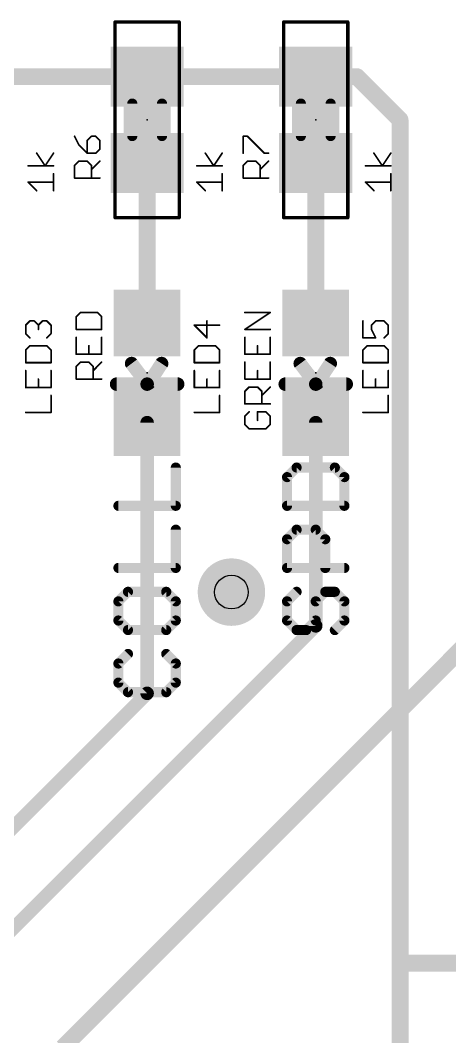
# Model space of a CAD drawing. Extents: x -27 to 80, y -11 to 53.
# Drawn here: x 36.19 to 42.66, y 28.1 to 43.41 of the extents above; entities that cross this region are included whole.
import ezdxf

# ---------------------------------------------------------------- set-up
doc = ezdxf.new("R2010")
doc.units = 0
for name, color, linetype in [('1', 12, 'CONTINUOUS'), ('16', 132, 'CONTINUOUS'), ('18', 110, 'CONTINUOUS'), ('21', 53, 'CONTINUOUS'), ('23', 53, 'CONTINUOUS'), ('25', 253, 'CONTINUOUS'), ('27', 253, 'CONTINUOUS'), ('29', 253, 'CONTINUOUS'), ('31', 253, 'CONTINUOUS'), ('35', 253, 'CONTINUOUS'), ('39', 12, 'CONTINUOUS'), ('44', 253, 'CONTINUOUS'), ('51', 53, 'CONTINUOUS')]:
    doc.layers.add(name, color=color, linetype=linetype)

# ---------------------------------------------------------------- blocks, each defined once
blk = doc.blocks.new('RECT')
blk.add_solid([(-0.5, -0.5), (0.5, -0.5), (-0.5, 0.5), (0.5, 0.5)])
blk = doc.blocks.new('ROUNDV')
at = {"const_width": 0.5}
blk.add_lwpolyline([(0, -0.25, 1), (0, 0.25, 1), (0, -0.25)], format="xyb", dxfattribs=at)

msp = doc.modelspace()

# ---------------------------------------------------------------- linework, layer by layer
at = {"layer": '1'}
for points, const_width in [([(38.1, 42.56), (35.56, 42.56)], 0.254), ([(40.64, 42.56), (38.1, 42.56)], 0.254), ([(41.26, 42.56), (40.64, 42.56)], 0.254), ([(41.91, 41.91), (41.26, 42.56)], 0.254), ([(41.91, 29.21), (41.91, 41.91)], 0.254), ([(38.1, 38.85), (38.1, 41.26)], 0.254), ([(40.64, 38.85), (40.64, 41.26)], 0.254), ([(38.1, 33.274), (38.1, 37.35)], 0.2032), ([(40.64, 34.29), (40.64, 37.35)], 0.2032), ([(33.15, 26.8), (40.64, 34.29)], 0.2032), ([(33.401, 28.575), (38.1, 33.274)], 0.2032), ([(41.91, 25.4), (41.91, 29.21)], 0.254), ([(41.91, 29.21), (43.18, 29.21)], 0.254)]:
    msp.add_lwpolyline(points, dxfattribs=dict(at, const_width=const_width))
for points, const_width in [([(38.1, 42.6235, 1), (38.1, 42.4965)], 0.127), ([(38.1, 42.4965, 1), (38.1, 42.6235)], 0.127), ([(40.64, 42.6235, 1), (40.64, 42.4965)], 0.127), ([(40.64, 42.4965, 1), (40.64, 42.6235)], 0.127), ([(41.3049, 42.6049, 1), (41.2151, 42.5151)], 0.127), ([(41.26, 42.4965, 1), (41.26, 42.6235)], 0.127), ([(41.9735, 41.91, 1), (41.8465, 41.91)], 0.127), ([(41.8651, 41.8651, 1), (41.9549, 41.9549)], 0.127), ([(38.1635, 41.26, 1), (38.0365, 41.26)], 0.127), ([(40.7035, 41.26, 1), (40.5765, 41.26)], 0.127), ([(38.0365, 38.85, 1), (38.1635, 38.85)], 0.127), ([(40.5765, 38.85, 1), (40.7035, 38.85)], 0.127), ([(38.1508, 37.35, 1), (38.0492, 37.35)], 0.1016), ([(40.6908, 37.35, 1), (40.5892, 37.35)], 0.1016), ([(40.5892, 34.29, 1), (40.6908, 34.29)], 0.1016), ([(40.6759, 34.2541, 1), (40.6041, 34.3259)], 0.1016), ([(38.1359, 33.2381, 1), (38.0641, 33.3099)], 0.1016), ([(38.0492, 33.274, 1), (38.1508, 33.274)], 0.1016), ([(41.9735, 29.21, 1), (41.8465, 29.21)], 0.127), ([(41.91, 29.2735, 1), (41.91, 29.1465)], 0.127), ([(41.8465, 29.21, 1), (41.9735, 29.21)], 0.127)]:
    msp.add_lwpolyline(points, format="xyb", dxfattribs=dict(at, const_width=const_width))
at = {"layer": '16', "const_width": 0.254}
msp.add_lwpolyline([(36.83, 27.94), (49.53, 40.64)], dxfattribs=at)
at = {"layer": '21'}
for points, const_width in [([(38.1, 37.93), (37.8662, 38.24)], 0.2032), ([(38.1254, 37.9454), (38.3184, 38.24)], 0.2032), ([(40.64, 37.93), (40.4062, 38.24)], 0.2032), ([(40.6654, 37.9454), (40.8584, 38.24)], 0.2032), ([(37.64, 37.93), (38.1, 37.93)], 0.2032), ([(38.56, 37.93), (38.1, 37.93)], 0.2032), ([(40.18, 37.93), (40.64, 37.93)], 0.2032), ([(41.1, 37.93), (40.64, 37.93)], 0.2032), ([(38.5318, 36.0977), (38.5318, 36.6739)], 0.1524), ([(40.3515, 36.6739), (40.2075, 36.5299)], 0.1524), ([(40.9277, 36.6739), (40.3515, 36.6739)], 0.1524), ([(41.0718, 36.5299), (40.9277, 36.6739)], 0.1524), ([(40.2075, 36.5299), (40.2075, 36.0977)], 0.1524), ([(41.0718, 36.0977), (41.0718, 36.5299)], 0.1524), ([(37.6675, 36.0977), (38.5318, 36.0977)], 0.1524), ([(40.2075, 36.0977), (41.0718, 36.0977)], 0.1524), ([(38.5318, 35.1622), (38.5318, 35.7384)], 0.1524), ([(40.2075, 35.5943), (40.3515, 35.7384)], 0.1524), ([(40.3515, 35.7384), (40.6396, 35.7384)], 0.1524), ([(40.6396, 35.7384), (40.7837, 35.5943)], 0.1524), ([(40.2075, 35.1622), (40.2075, 35.5943)], 0.1524), ([(40.7837, 35.5943), (40.7837, 35.1622)], 0.1524), ([(37.6675, 35.1622), (38.5318, 35.1622)], 0.1524), ([(41.0718, 35.1622), (40.2075, 35.1622)], 0.1524), ([(37.8115, 34.8029), (37.6675, 34.6588)], 0.1524), ([(38.3877, 34.8029), (37.8115, 34.8029)], 0.1524), ([(38.5318, 34.6588), (38.3877, 34.8029)], 0.1524), ([(40.3515, 34.8029), (40.2075, 34.6588)], 0.1524), ([(40.6396, 34.6588), (40.7837, 34.8029)], 0.1524), ([(40.7837, 34.8029), (40.9277, 34.8029)], 0.1524), ([(40.9277, 34.8029), (41.0718, 34.6588)], 0.1524), ([(37.6675, 34.6588), (37.6675, 34.3707)], 0.1524), ([(38.5318, 34.3707), (38.5318, 34.6588)], 0.1524), ([(40.2075, 34.6588), (40.2075, 34.3707)], 0.1524), ([(40.6396, 34.3707), (40.6396, 34.6588)], 0.1524), ([(41.0718, 34.6588), (41.0718, 34.3707)], 0.1524), ([(37.6675, 34.3707), (37.8115, 34.2266)], 0.1524), ([(38.3877, 34.2266), (38.5318, 34.3707)], 0.1524), ([(40.2075, 34.3707), (40.3515, 34.2266)], 0.1524), ([(40.4956, 34.2266), (40.6396, 34.3707)], 0.1524), ([(41.0718, 34.3707), (40.9277, 34.2266)], 0.1524), ([(37.8115, 34.2266), (38.3877, 34.2266)], 0.1524), ([(40.3515, 34.2266), (40.4956, 34.2266)], 0.1524), ([(37.8115, 33.8673), (37.6675, 33.7233)], 0.1524), ([(38.5318, 33.7233), (38.3877, 33.8673)], 0.1524), ([(37.6675, 33.7233), (37.6675, 33.4352)], 0.1524), ([(38.5318, 33.4352), (38.5318, 33.7233)], 0.1524), ([(37.6675, 33.4352), (37.8115, 33.2911)], 0.1524), ([(37.8115, 33.2911), (38.3877, 33.2911)], 0.1524), ([(38.3877, 33.2911), (38.5318, 33.4352)], 0.1524)]:
    msp.add_lwpolyline(points, dxfattribs=dict(at, const_width=const_width))
for points, const_width in [([(37.9068, 38.2706, 1), (37.8256, 38.2094)], 0.1016), ([(38.3609, 38.2122, 1), (38.2759, 38.2678)], 0.1016), ([(40.4468, 38.2706, 1), (40.3656, 38.2094)], 0.1016), ([(40.9009, 38.2122, 1), (40.8159, 38.2678)], 0.1016), ([(37.64, 37.9808, 1), (37.64, 37.8792)], 0.1016), ([(38.1, 37.9808, 1), (38.1, 37.8792)], 0.1016), ([(38.0594, 37.8994, 1), (38.1406, 37.9606)], 0.1016), ([(38.0829, 37.9732, 1), (38.1679, 37.9176)], 0.1016), ([(38.1, 37.8792, 1), (38.1, 37.9808)], 0.1016), ([(38.56, 37.8792, 1), (38.56, 37.9808)], 0.1016), ([(40.18, 37.9808, 1), (40.18, 37.8792)], 0.1016), ([(40.64, 37.9808, 1), (40.64, 37.8792)], 0.1016), ([(40.5994, 37.8994, 1), (40.6806, 37.9606)], 0.1016), ([(40.6229, 37.9732, 1), (40.7079, 37.9176)], 0.1016), ([(40.64, 37.8792, 1), (40.64, 37.9808)], 0.1016), ([(41.1, 37.8792, 1), (41.1, 37.9808)], 0.1016), ([(38.5699, 36.6739, 1), (38.4937, 36.6739)], 0.0762), ([(40.3515, 36.712, 1), (40.3515, 36.6358)], 0.0762), ([(40.3785, 36.647, 1), (40.3246, 36.7008)], 0.0762), ([(40.9547, 36.7008, 1), (40.9008, 36.647)], 0.0762), ([(40.9277, 36.6358, 1), (40.9277, 36.712)], 0.0762), ([(40.1805, 36.5568, 1), (40.2344, 36.5029)], 0.0762), ([(40.2456, 36.5299, 1), (40.1694, 36.5299)], 0.0762), ([(41.1099, 36.5299, 1), (41.0337, 36.5299)], 0.0762), ([(41.0449, 36.5029, 1), (41.0987, 36.5568)], 0.0762), ([(37.6675, 36.1358, 1), (37.6675, 36.0596)], 0.0762), ([(38.4937, 36.0977, 1), (38.5699, 36.0977)], 0.0762), ([(38.5318, 36.0596, 1), (38.5318, 36.1358)], 0.0762), ([(40.2075, 36.1358, 1), (40.2075, 36.0596)], 0.0762), ([(40.1694, 36.0977, 1), (40.2456, 36.0977)], 0.0762), ([(41.0337, 36.0977, 1), (41.1099, 36.0977)], 0.0762), ([(41.0718, 36.0596, 1), (41.0718, 36.1358)], 0.0762), ([(38.5699, 35.7384, 1), (38.4937, 35.7384)], 0.0762), ([(40.3515, 35.7765, 1), (40.3515, 35.7003)], 0.0762), ([(40.3785, 35.7114, 1), (40.3246, 35.7653)], 0.0762), ([(40.6666, 35.7653, 1), (40.6127, 35.7114)], 0.0762), ([(40.6396, 35.7003, 1), (40.6396, 35.7765)], 0.0762), ([(40.1805, 35.6213, 1), (40.2344, 35.5674)], 0.0762), ([(40.2456, 35.5943, 1), (40.1694, 35.5943)], 0.0762), ([(40.8218, 35.5943, 1), (40.7456, 35.5943)], 0.0762), ([(40.7567, 35.5674, 1), (40.8106, 35.6213)], 0.0762), ([(37.6675, 35.2003, 1), (37.6675, 35.1241)], 0.0762), ([(38.4937, 35.1622, 1), (38.5699, 35.1622)], 0.0762), ([(38.5318, 35.1241, 1), (38.5318, 35.2003)], 0.0762), ([(40.2075, 35.2003, 1), (40.2075, 35.1241)], 0.0762), ([(40.1694, 35.1622, 1), (40.2456, 35.1622)], 0.0762), ([(40.7456, 35.1622, 1), (40.8218, 35.1622)], 0.0762), ([(41.0718, 35.1241, 1), (41.0718, 35.2003)], 0.0762), ([(37.8115, 34.841, 1), (37.8115, 34.7648)], 0.0762), ([(37.8385, 34.7759, 1), (37.7846, 34.8298)], 0.0762), ([(38.4147, 34.8298, 1), (38.3608, 34.7759)], 0.0762), ([(38.3877, 34.7648, 1), (38.3877, 34.841)], 0.0762), ([(40.3785, 34.7759, 1), (40.3246, 34.8298)], 0.0762), ([(40.7837, 34.841, 1), (40.7837, 34.7648)], 0.0762), ([(40.8106, 34.7759, 1), (40.7567, 34.8298)], 0.0762), ([(40.9547, 34.8298, 1), (40.9008, 34.7759)], 0.0762), ([(40.9277, 34.7648, 1), (40.9277, 34.841)], 0.0762), ([(37.6405, 34.6858, 1), (37.6944, 34.6319)], 0.0762), ([(37.7056, 34.6588, 1), (37.6294, 34.6588)], 0.0762), ([(38.5699, 34.6588, 1), (38.4937, 34.6588)], 0.0762), ([(38.5049, 34.6319, 1), (38.5587, 34.6858)], 0.0762), ([(40.1805, 34.6858, 1), (40.2344, 34.6319)], 0.0762), ([(40.2456, 34.6588, 1), (40.1694, 34.6588)], 0.0762), ([(40.6777, 34.6588, 1), (40.6015, 34.6588)], 0.0762), ([(40.6127, 34.6858, 1), (40.6666, 34.6319)], 0.0762), ([(41.1099, 34.6588, 1), (41.0337, 34.6588)], 0.0762), ([(41.0449, 34.6319, 1), (41.0987, 34.6858)], 0.0762), ([(37.6944, 34.3976, 1), (37.6405, 34.3438)], 0.0762), ([(38.5587, 34.3438, 1), (38.5049, 34.3976)], 0.0762), ([(40.2344, 34.3976, 1), (40.1805, 34.3438)], 0.0762), ([(40.6666, 34.3438, 1), (40.6127, 34.3976)], 0.0762), ([(41.0987, 34.3438, 1), (41.0449, 34.3976)], 0.0762), ([(37.6294, 34.3707, 1), (37.7056, 34.3707)], 0.0762), ([(37.8115, 34.2647, 1), (37.8115, 34.1885)], 0.0762), ([(37.7846, 34.1997, 1), (37.8385, 34.2536)], 0.0762), ([(38.3608, 34.2536, 1), (38.4147, 34.1997)], 0.0762), ([(38.3877, 34.1885, 1), (38.3877, 34.2647)], 0.0762), ([(38.4937, 34.3707, 1), (38.5699, 34.3707)], 0.0762), ([(40.1694, 34.3707, 1), (40.2456, 34.3707)], 0.0762), ([(40.3515, 34.2647, 1), (40.3515, 34.1885)], 0.0762), ([(40.3246, 34.1997, 1), (40.3785, 34.2536)], 0.0762), ([(40.4686, 34.2536, 1), (40.5225, 34.1997)], 0.0762), ([(40.4956, 34.1885, 1), (40.4956, 34.2647)], 0.0762), ([(40.6015, 34.3707, 1), (40.6777, 34.3707)], 0.0762), ([(40.9008, 34.2536, 1), (40.9547, 34.1997)], 0.0762), ([(41.0337, 34.3707, 1), (41.1099, 34.3707)], 0.0762), ([(37.8385, 33.8404, 1), (37.7846, 33.8943)], 0.0762), ([(38.4147, 33.8943, 1), (38.3608, 33.8404)], 0.0762), ([(37.6405, 33.7502, 1), (37.6944, 33.6963)], 0.0762), ([(37.7056, 33.7233, 1), (37.6294, 33.7233)], 0.0762), ([(38.5699, 33.7233, 1), (38.4937, 33.7233)], 0.0762), ([(38.5049, 33.6963, 1), (38.5587, 33.7502)], 0.0762), ([(37.6944, 33.4621, 1), (37.6405, 33.4082)], 0.0762), ([(37.6294, 33.4352, 1), (37.7056, 33.4352)], 0.0762), ([(37.8115, 33.3292, 1), (37.8115, 33.253)], 0.0762), ([(38.3877, 33.253, 1), (38.3877, 33.3292)], 0.0762), ([(38.4937, 33.4352, 1), (38.5699, 33.4352)], 0.0762), ([(38.5587, 33.4082, 1), (38.5049, 33.4621)], 0.0762), ([(37.7846, 33.2642, 1), (37.8385, 33.3181)], 0.0762), ([(38.3608, 33.3181, 1), (38.4147, 33.2642)], 0.0762)]:
    msp.add_lwpolyline(points, format="xyb", dxfattribs=dict(at, const_width=const_width))
at = {"layer": '23'}
for p in [(38.1, 41.91), (40.64, 41.91), (38.1, 38.1), (40.64, 38.1)]:
    msp.add_point(p, dxfattribs=at)
at = {"layer": '25', "const_width": 0.0127}
for points in [[(37.0132, 41.665, 1), (37.0018, 41.6593)], [(37.2617, 41.6685, 1), (37.2617, 41.6558)], [(37.2662, 41.6576, 1), (37.2572, 41.6666)], [(37.3297, 41.6666, 1), (37.3208, 41.6576)], [(37.3252, 41.6558, 1), (37.3252, 41.6685)], [(39.5538, 41.6621, 1), (39.5411, 41.6621)], [(39.5475, 41.6685, 1), (39.5475, 41.6558)], [(39.6155, 41.6666, 1), (39.6065, 41.6576)], [(39.611, 41.6558, 1), (39.611, 41.6685)], [(37.0755, 41.5395, 1), (37.0665, 41.5305)], [(37.0654, 41.5322, 1), (37.0767, 41.5379)], [(37.1936, 41.6031, 1), (37.2026, 41.5941)], [(37.2045, 41.5986, 1), (37.1918, 41.5986)], [(37.3952, 41.5986, 1), (37.3825, 41.5986)], [(37.3825, 41.4715, 1), (37.3952, 41.4715)], [(37.3843, 41.5941, 1), (37.3933, 41.6031)], [(37.3933, 41.467, 1), (37.3843, 41.4759)], [(37.1981, 41.4143, 1), (37.1981, 41.4016)], [(37.1918, 41.4079, 1), (37.2045, 41.4079)], [(37.1936, 41.4034, 1), (37.2026, 41.4124)], [(37.3208, 41.4124, 1), (37.3297, 41.4034)], [(37.3252, 41.4016, 1), (37.3252, 41.4143)], [(39.5411, 41.4079, 1), (39.5538, 41.4079)], [(39.8652, 41.4143, 1), (39.8652, 41.4016)], [(39.8608, 41.4034, 1), (39.8697, 41.4124)], [(39.9288, 41.4016, 1), (39.9288, 41.4143)], [(37.0138, 41.2244, 1), (37.0011, 41.2244)], [(37.003, 41.2289, 1), (37.012, 41.2199)], [(37.071, 41.2943, 1), (37.071, 41.2816)], [(37.0755, 41.2834, 1), (37.0665, 41.2924)], [(37.2026, 41.2924, 1), (37.1936, 41.2834)], [(37.1981, 41.2816, 1), (37.1981, 41.2943)], [(37.268, 41.2244, 1), (37.2553, 41.2244)], [(37.2572, 41.1653, 1), (37.2662, 41.1563)], [(37.2572, 41.2199, 1), (37.2662, 41.2289)], [(37.3933, 41.2834, 1), (37.3843, 41.2924)], [(39.5538, 41.2244, 1), (39.5411, 41.2244)], [(39.543, 41.2289, 1), (39.552, 41.2199)], [(39.611, 41.2943, 1), (39.611, 41.2816)], [(39.6155, 41.2834, 1), (39.6065, 41.2924)], [(39.7426, 41.2924, 1), (39.7336, 41.2834)], [(39.7381, 41.2816, 1), (39.7381, 41.2943)], [(39.808, 41.2244, 1), (39.7953, 41.2244)], [(39.7972, 41.1653, 1), (39.8062, 41.1563)], [(39.7972, 41.2199, 1), (39.8062, 41.2289)], [(39.9333, 41.2834, 1), (39.9243, 41.2924)], [(37.0075, 41.0401, 1), (37.0075, 41.0274)], [(37.0011, 41.0337, 1), (37.0138, 41.0337)], [(37.2553, 41.0337, 1), (37.268, 41.0337)], [(37.3888, 41.0274, 1), (37.3888, 41.0401)], [(39.5475, 41.0401, 1), (39.5475, 41.0274)], [(39.5411, 41.0337, 1), (39.5538, 41.0337)], [(39.7953, 41.0337, 1), (39.808, 41.0337)], [(39.9288, 41.0274, 1), (39.9288, 41.0401)], [(36.3344, 38.8881, 1), (36.3344, 38.8754)], [(36.3389, 38.8772, 1), (36.3299, 38.8862)], [(36.4025, 38.8862, 1), (36.3935, 38.8772)], [(36.398, 38.8754, 1), (36.398, 38.8881)], [(36.5251, 38.8881, 1), (36.5251, 38.8754)], [(36.5296, 38.8772, 1), (36.5206, 38.8862)], [(36.5931, 38.8862, 1), (36.5842, 38.8772)], [(36.5886, 38.8754, 1), (36.5886, 38.8881)], [(39.0079, 38.8817, 1), (38.9952, 38.8817)], [(41.3572, 38.8817, 1), (41.3445, 38.8817)], [(41.5415, 38.8881, 1), (41.5415, 38.8754)], [(41.546, 38.8772, 1), (41.537, 38.8862)], [(41.6731, 38.8862, 1), (41.6642, 38.8772)], [(41.6686, 38.8754, 1), (41.6686, 38.8881)], [(36.2772, 38.8182, 1), (36.2645, 38.8182)], [(36.2664, 38.8226, 1), (36.2754, 38.8137)], [(36.457, 38.8226, 1), (36.466, 38.8137)], [(36.4679, 38.8182, 1), (36.4552, 38.8182)], [(36.4552, 38.7546, 1), (36.4679, 38.7546)], [(36.457, 38.8137, 1), (36.466, 38.8226)], [(36.6585, 38.8182, 1), (36.6459, 38.8182)], [(36.6477, 38.8137, 1), (36.6567, 38.8226)], [(38.8109, 38.8245, 1), (38.8109, 38.8118)], [(38.8154, 38.8226, 1), (38.8064, 38.8137)], [(39.1922, 38.8118, 1), (39.1922, 38.8245)], [(41.4843, 38.8182, 1), (41.4716, 38.8182)], [(41.4735, 38.8226, 1), (41.4825, 38.8137)], [(41.4837, 38.7574, 1), (41.4723, 38.7518)], [(41.4716, 38.7546, 1), (41.4843, 38.7546)], [(41.7385, 38.8182, 1), (41.7259, 38.8182)], [(41.7277, 38.8137, 1), (41.7367, 38.8226)], [(36.2754, 38.6955, 1), (36.2664, 38.6866)], [(36.2645, 38.691, 1), (36.2772, 38.691)], [(36.3299, 38.623, 1), (36.3389, 38.632)], [(36.5842, 38.632, 1), (36.5931, 38.623)], [(36.6459, 38.691, 1), (36.6585, 38.691)], [(36.6567, 38.6866, 1), (36.6477, 38.6955)], [(38.9952, 38.6275, 1), (39.0079, 38.6275)], [(38.997, 38.623, 1), (39.006, 38.632)], [(41.3445, 38.6275, 1), (41.3572, 38.6275)], [(41.3509, 38.6338, 1), (41.3509, 38.6211)], [(41.5359, 38.6246, 1), (41.5472, 38.6303)], [(41.5415, 38.6211, 1), (41.5415, 38.6338)], [(41.6642, 38.632, 1), (41.6731, 38.623)], [(41.7259, 38.691, 1), (41.7385, 38.691)], [(41.7367, 38.6866, 1), (41.7277, 38.6955)], [(36.2772, 38.4439, 1), (36.2645, 38.4439)], [(36.2664, 38.4484, 1), (36.2754, 38.4395)], [(36.3344, 38.5138, 1), (36.3344, 38.5011)], [(36.3389, 38.503, 1), (36.3299, 38.512)], [(36.5931, 38.512, 1), (36.5842, 38.503)], [(36.5886, 38.5011, 1), (36.5886, 38.5138)], [(36.6585, 38.4439, 1), (36.6459, 38.4439)], [(36.6477, 38.4395, 1), (36.6567, 38.4484)], [(38.8172, 38.4439, 1), (38.8045, 38.4439)], [(38.8064, 38.4484, 1), (38.8154, 38.4395)], [(38.8744, 38.5138, 1), (38.8744, 38.5011)], [(38.8789, 38.503, 1), (38.8699, 38.512)], [(39.1331, 38.512, 1), (39.1242, 38.503)], [(39.1286, 38.5011, 1), (39.1286, 38.5138)], [(39.1985, 38.4439, 1), (39.1859, 38.4439)], [(39.1877, 38.4395, 1), (39.1967, 38.4484)], [(41.3572, 38.4439, 1), (41.3445, 38.4439)], [(41.3464, 38.4484, 1), (41.3554, 38.4395)], [(41.4144, 38.5138, 1), (41.4144, 38.5011)], [(41.4189, 38.503, 1), (41.4099, 38.512)], [(41.6731, 38.512, 1), (41.6642, 38.503)], [(41.6686, 38.5011, 1), (41.6686, 38.5138)], [(41.7385, 38.4439, 1), (41.7259, 38.4439)], [(41.7277, 38.4395, 1), (41.7367, 38.4484)], [(36.2709, 38.2596, 1), (36.2709, 38.2469)], [(36.6522, 38.2469, 1), (36.6522, 38.2596)], [(38.8109, 38.2596, 1), (38.8109, 38.2469)], [(39.1922, 38.2469, 1), (39.1922, 38.2596)], [(41.3509, 38.2596, 1), (41.3509, 38.2469)], [(41.7322, 38.2469, 1), (41.7322, 38.2596)], [(36.2645, 38.2533, 1), (36.2772, 38.2533)], [(36.2772, 38.1333, 1), (36.2645, 38.1333)], [(36.6459, 38.2533, 1), (36.6585, 38.2533)], [(36.6585, 38.1333, 1), (36.6459, 38.1333)], [(38.8045, 38.2533, 1), (38.8172, 38.2533)], [(38.8172, 38.1333, 1), (38.8045, 38.1333)], [(39.1859, 38.2533, 1), (39.1985, 38.2533)], [(39.1985, 38.1333, 1), (39.1859, 38.1333)], [(41.3445, 38.2533, 1), (41.3572, 38.2533)], [(41.3572, 38.1333, 1), (41.3445, 38.1333)], [(41.7259, 38.2533, 1), (41.7385, 38.2533)], [(41.7385, 38.1333, 1), (41.7259, 38.1333)], [(36.4679, 38.0062, 1), (36.4552, 38.0062)], [(39.0079, 38.0062, 1), (38.9952, 38.0062)], [(41.5479, 38.0062, 1), (41.5352, 38.0062)], [(36.2709, 37.8854, 1), (36.2709, 37.8727)], [(36.2645, 37.8791, 1), (36.2772, 37.8791)], [(36.4552, 37.8791, 1), (36.4679, 37.8791)], [(36.6459, 37.8791, 1), (36.6585, 37.8791)], [(36.6522, 37.8727, 1), (36.6522, 37.8854)], [(38.8109, 37.8854, 1), (38.8109, 37.8727)], [(38.8045, 37.8791, 1), (38.8172, 37.8791)], [(38.9952, 37.8791, 1), (39.0079, 37.8791)], [(39.1859, 37.8791, 1), (39.1985, 37.8791)], [(39.1922, 37.8727, 1), (39.1922, 37.8854)], [(41.3445, 37.8791, 1), (41.3572, 37.8791)], [(41.3509, 37.8854, 1), (41.3509, 37.8727)], [(41.5352, 37.8791, 1), (41.5479, 37.8791)], [(41.7259, 37.8791, 1), (41.7385, 37.8791)], [(41.7322, 37.8727, 1), (41.7322, 37.8854)], [(36.6585, 37.7591, 1), (36.6459, 37.7591)], [(39.1985, 37.7591, 1), (39.1859, 37.7591)], [(41.7385, 37.7591, 1), (41.7259, 37.7591)], [(36.2709, 37.5112, 1), (36.2709, 37.4985)], [(36.6459, 37.5049, 1), (36.6585, 37.5049)], [(36.6522, 37.4985, 1), (36.6522, 37.5112)], [(38.8109, 37.5112, 1), (38.8109, 37.4985)], [(39.1859, 37.5049, 1), (39.1985, 37.5049)], [(39.1922, 37.4985, 1), (39.1922, 37.5112)], [(41.3509, 37.5112, 1), (41.3509, 37.4985)], [(41.7259, 37.5049, 1), (41.7385, 37.5049)], [(41.7322, 37.4985, 1), (41.7322, 37.5112)]]:
    msp.add_lwpolyline(points, format="xyb", dxfattribs=at)
at = {"layer": '25', "const_width": 0.0254}
for points in [[(37.0075, 41.6621), (37.071, 41.535)], [(37.2617, 41.6621), (37.1981, 41.5986)], [(37.3252, 41.6621), (37.2617, 41.6621)], [(37.3888, 41.5986), (37.3252, 41.6621)], [(39.5475, 41.4079), (39.5475, 41.6621)], [(39.5475, 41.6621), (39.611, 41.6621)], [(39.611, 41.6621), (39.8652, 41.4079)], [(37.071, 41.535), (37.1981, 41.4079)], [(37.1981, 41.5986), (37.1981, 41.4079)], [(37.3252, 41.4079), (37.3888, 41.4715)], [(37.3888, 41.4715), (37.3888, 41.5986)], [(37.1981, 41.4079), (37.3252, 41.4079)], [(39.8652, 41.4079), (39.9288, 41.4079)], [(37.0075, 41.2244), (37.071, 41.2879)], [(37.0075, 41.0337), (37.0075, 41.2244)], [(37.071, 41.2879), (37.1981, 41.2879)], [(37.1981, 41.2879), (37.2617, 41.2244)], [(37.2617, 41.1608), (37.3888, 41.2879)], [(37.2617, 41.2244), (37.2617, 41.0337)], [(39.5475, 41.2244), (39.611, 41.2879)], [(39.5475, 41.0337), (39.5475, 41.2244)], [(39.611, 41.2879), (39.7381, 41.2879)], [(39.7381, 41.2879), (39.8017, 41.2244)], [(39.8017, 41.1608), (39.9288, 41.2879)], [(39.8017, 41.2244), (39.8017, 41.0337)], [(37.3888, 41.0337), (37.0075, 41.0337)], [(39.9288, 41.0337), (39.5475, 41.0337)], [(36.2709, 38.8182), (36.3344, 38.8817)], [(36.3344, 38.8817), (36.398, 38.8817)], [(36.398, 38.8817), (36.4615, 38.8182)], [(36.4615, 38.8182), (36.5251, 38.8817)], [(36.5251, 38.8817), (36.5886, 38.8817)], [(36.5886, 38.8817), (36.6522, 38.8182)], [(39.0015, 38.6275), (39.0015, 38.8817)], [(41.3509, 38.8817), (41.3509, 38.6275)], [(41.478, 38.8182), (41.5415, 38.8817)], [(41.5415, 38.8817), (41.6686, 38.8817)], [(41.6686, 38.8817), (41.7322, 38.8182)], [(36.2709, 38.691), (36.2709, 38.8182)], [(36.4615, 38.8182), (36.4615, 38.7546)], [(36.6522, 38.8182), (36.6522, 38.691)], [(39.1922, 38.8182), (38.8109, 38.8182)], [(38.8109, 38.8182), (39.0015, 38.6275)], [(41.478, 38.7546), (41.478, 38.8182)], [(41.5415, 38.6275), (41.478, 38.7546)], [(41.7322, 38.8182), (41.7322, 38.691)], [(36.3344, 38.6275), (36.2709, 38.691)], [(36.6522, 38.691), (36.5886, 38.6275)], [(41.3509, 38.6275), (41.5415, 38.6275)], [(41.7322, 38.691), (41.6686, 38.6275)], [(36.3344, 38.5075), (36.2709, 38.4439)], [(36.2709, 38.4439), (36.2709, 38.2533)], [(36.5886, 38.5075), (36.3344, 38.5075)], [(36.6522, 38.4439), (36.5886, 38.5075)], [(36.6522, 38.2533), (36.6522, 38.4439)], [(38.8744, 38.5075), (38.8109, 38.4439)], [(38.8109, 38.4439), (38.8109, 38.2533)], [(39.1286, 38.5075), (38.8744, 38.5075)], [(39.1922, 38.4439), (39.1286, 38.5075)], [(39.1922, 38.2533), (39.1922, 38.4439)], [(41.4144, 38.5075), (41.3509, 38.4439)], [(41.3509, 38.4439), (41.3509, 38.2533)], [(41.6686, 38.5075), (41.4144, 38.5075)], [(41.7322, 38.4439), (41.6686, 38.5075)], [(41.7322, 38.2533), (41.7322, 38.4439)], [(36.2709, 38.2533), (36.6522, 38.2533)], [(38.8109, 38.2533), (39.1922, 38.2533)], [(41.3509, 38.2533), (41.7322, 38.2533)], [(36.2709, 38.1333), (36.2709, 37.8791)], [(36.6522, 37.8791), (36.6522, 38.1333)], [(38.8109, 38.1333), (38.8109, 37.8791)], [(39.1922, 37.8791), (39.1922, 38.1333)], [(41.3509, 38.1333), (41.3509, 37.8791)], [(41.7322, 37.8791), (41.7322, 38.1333)], [(36.4615, 37.8791), (36.4615, 38.0062)], [(39.0015, 37.8791), (39.0015, 38.0062)], [(41.5415, 37.8791), (41.5415, 38.0062)], [(36.2709, 37.8791), (36.6522, 37.8791)], [(38.8109, 37.8791), (39.1922, 37.8791)], [(41.3509, 37.8791), (41.7322, 37.8791)], [(36.6522, 37.5049), (36.6522, 37.7591)], [(39.1922, 37.5049), (39.1922, 37.7591)], [(41.7322, 37.5049), (41.7322, 37.7591)], [(36.2709, 37.5049), (36.6522, 37.5049)], [(38.8109, 37.5049), (39.1922, 37.5049)], [(41.3509, 37.5049), (41.7322, 37.5049)]]:
    msp.add_lwpolyline(points, dxfattribs=at)
at = {"layer": '27', "const_width": 0.0254}
for points in [[(36.5632, 41.2174), (36.4361, 41.4081)], [(36.6903, 41.4081), (36.5632, 41.2174)], [(39.1032, 41.2174), (38.9761, 41.4081)], [(39.2303, 41.4081), (39.1032, 41.2174)], [(41.6432, 41.2174), (41.5161, 41.4081)], [(41.7703, 41.4081), (41.6432, 41.2174)], [(36.6903, 41.2174), (36.309, 41.2174)], [(39.2303, 41.2174), (38.849, 41.2174)], [(41.7703, 41.2174), (41.389, 41.2174)], [(36.6903, 40.8432), (36.6903, 41.0974)], [(39.2303, 40.8432), (39.2303, 41.0974)], [(41.7703, 40.8432), (41.7703, 41.0974)], [(36.4361, 40.8432), (36.309, 40.9703)], [(36.309, 40.9703), (36.6903, 40.9703)], [(38.9761, 40.8432), (38.849, 40.9703)], [(38.849, 40.9703), (39.2303, 40.9703)], [(41.5161, 40.8432), (41.389, 40.9703)], [(41.389, 40.9703), (41.7703, 40.9703)], [(37.0964, 39.0087), (37.0329, 38.9452)], [(37.0329, 38.9452), (37.0329, 38.7545)], [(37.3506, 39.0087), (37.0964, 39.0087)], [(37.4142, 38.9452), (37.3506, 39.0087)], [(37.4142, 38.7545), (37.4142, 38.9452)], [(39.5729, 38.7545), (39.9542, 39.0087)], [(39.9542, 39.0087), (39.5729, 39.0087)], [(37.0329, 38.7545), (37.4142, 38.7545)], [(39.9542, 38.7545), (39.5729, 38.7545)], [(37.0329, 38.6345), (37.0329, 38.3803)], [(37.4142, 38.3803), (37.4142, 38.6345)], [(39.5729, 38.6345), (39.5729, 38.3803)], [(39.9542, 38.3803), (39.9542, 38.6345)], [(37.2235, 38.3803), (37.2235, 38.5074)], [(39.7635, 38.3803), (39.7635, 38.5074)], [(37.0329, 38.3803), (37.4142, 38.3803)], [(37.0329, 38.1967), (37.0964, 38.2603)], [(37.0964, 38.2603), (37.2235, 38.2603)], [(37.2235, 38.2603), (37.2871, 38.1967)], [(37.2871, 38.1332), (37.4142, 38.2603)], [(39.5729, 38.3803), (39.9542, 38.3803)], [(39.5729, 38.2603), (39.5729, 38.0061)], [(39.9542, 38.0061), (39.9542, 38.2603)], [(37.0329, 38.0061), (37.0329, 38.1967)], [(37.2871, 38.1967), (37.2871, 38.0061)], [(39.7635, 38.0061), (39.7635, 38.1332)], [(37.4142, 38.0061), (37.0329, 38.0061)], [(39.5729, 38.0061), (39.9542, 38.0061)], [(39.5729, 37.8225), (39.6364, 37.8861)], [(39.5729, 37.6319), (39.5729, 37.8225)], [(39.6364, 37.8861), (39.7635, 37.8861)], [(39.7635, 37.8861), (39.8271, 37.8225)], [(39.8271, 37.759), (39.9542, 37.8861)], [(39.8271, 37.8225), (39.8271, 37.6319)], [(39.9542, 37.6319), (39.5729, 37.6319)], [(39.6364, 37.5119), (39.5729, 37.4483)], [(39.8906, 37.5119), (39.7635, 37.5119)], [(39.7635, 37.5119), (39.7635, 37.3848)], [(39.9542, 37.4483), (39.8906, 37.5119)], [(39.5729, 37.4483), (39.5729, 37.3212)], [(39.9542, 37.3212), (39.9542, 37.4483)], [(39.5729, 37.3212), (39.6364, 37.2577)], [(39.6364, 37.2577), (39.8906, 37.2577)], [(39.8906, 37.2577), (39.9542, 37.3212)]]:
    msp.add_lwpolyline(points, dxfattribs=at)
at = {"layer": '27', "const_width": 0.0127}
for points in [[(36.4414, 41.4116, 1), (36.4308, 41.4045)], [(36.6956, 41.4045, 1), (36.685, 41.4116)], [(38.9814, 41.4116, 1), (38.9708, 41.4045)], [(39.2356, 41.4045, 1), (39.225, 41.4116)], [(41.5214, 41.4116, 1), (41.5108, 41.4045)], [(41.7756, 41.4045, 1), (41.765, 41.4116)], [(36.309, 41.2238, 1), (36.309, 41.2111)], [(36.5579, 41.2209, 1), (36.5685, 41.2139)], [(36.5579, 41.2139, 1), (36.5685, 41.2209)], [(36.6903, 41.2111, 1), (36.6903, 41.2238)], [(38.849, 41.2238, 1), (38.849, 41.2111)], [(39.0979, 41.2209, 1), (39.1085, 41.2139)], [(39.0979, 41.2139, 1), (39.1085, 41.2209)], [(39.2303, 41.2111, 1), (39.2303, 41.2238)], [(41.389, 41.2238, 1), (41.389, 41.2111)], [(41.6379, 41.2209, 1), (41.6485, 41.2139)], [(41.6379, 41.2139, 1), (41.6485, 41.2209)], [(41.7703, 41.2111, 1), (41.7703, 41.2238)], [(36.6966, 41.0974, 1), (36.684, 41.0974)], [(39.2366, 41.0974, 1), (39.224, 41.0974)], [(41.7766, 41.0974, 1), (41.764, 41.0974)], [(36.3135, 40.9748, 1), (36.3045, 40.9658)], [(36.309, 40.9767, 1), (36.309, 40.964)], [(36.6903, 40.964, 1), (36.6903, 40.9767)], [(38.8535, 40.9748, 1), (38.8445, 40.9658)], [(38.849, 40.9767, 1), (38.849, 40.964)], [(39.2303, 40.964, 1), (39.2303, 40.9767)], [(41.3935, 40.9748, 1), (41.3845, 40.9658)], [(41.389, 40.9767, 1), (41.389, 40.964)], [(41.7703, 40.964, 1), (41.7703, 40.9767)], [(36.4316, 40.8387, 1), (36.4406, 40.8477)], [(36.684, 40.8432, 1), (36.6966, 40.8432)], [(38.9716, 40.8387, 1), (38.9806, 40.8477)], [(39.224, 40.8432, 1), (39.2366, 40.8432)], [(41.5116, 40.8387, 1), (41.5206, 40.8477)], [(41.764, 40.8432, 1), (41.7766, 40.8432)], [(37.0392, 38.9452, 1), (37.0265, 38.9452)], [(37.0284, 38.9496, 1), (37.0374, 38.9407)], [(37.0964, 39.0151, 1), (37.0964, 39.0024)], [(37.1009, 39.0042, 1), (37.0919, 39.0132)], [(37.3551, 39.0132, 1), (37.3462, 39.0042)], [(37.3506, 39.0024, 1), (37.3506, 39.0151)], [(37.4205, 38.9452, 1), (37.4079, 38.9452)], [(37.4097, 38.9407, 1), (37.4187, 38.9496)], [(39.5729, 39.0151, 1), (39.5729, 39.0024)], [(39.9577, 39.0034, 1), (39.9507, 39.014)], [(39.9542, 39.0024, 1), (39.9542, 39.0151)], [(37.0329, 38.7608, 1), (37.0329, 38.7481)], [(37.0265, 38.7545, 1), (37.0392, 38.7545)], [(37.4079, 38.7545, 1), (37.4205, 38.7545)], [(37.4142, 38.7481, 1), (37.4142, 38.7608)], [(39.5729, 38.7608, 1), (39.5729, 38.7481)], [(39.5694, 38.7598, 1), (39.5764, 38.7492)], [(39.9542, 38.7481, 1), (39.9542, 38.7608)], [(37.0392, 38.6345, 1), (37.0265, 38.6345)], [(37.4205, 38.6345, 1), (37.4079, 38.6345)], [(39.5792, 38.6345, 1), (39.5665, 38.6345)], [(39.9605, 38.6345, 1), (39.9479, 38.6345)], [(37.2299, 38.5074, 1), (37.2172, 38.5074)], [(39.7699, 38.5074, 1), (39.7572, 38.5074)], [(37.0329, 38.3866, 1), (37.0329, 38.3739)], [(37.0265, 38.3803, 1), (37.0392, 38.3803)], [(37.0964, 38.2666, 1), (37.0964, 38.2539)], [(37.1009, 38.2558, 1), (37.0919, 38.2648)], [(37.228, 38.2648, 1), (37.219, 38.2558)], [(37.2172, 38.3803, 1), (37.2299, 38.3803)], [(37.2235, 38.2539, 1), (37.2235, 38.2666)], [(37.4079, 38.3803, 1), (37.4205, 38.3803)], [(37.4187, 38.2558, 1), (37.4097, 38.2648)], [(37.4142, 38.3739, 1), (37.4142, 38.3866)], [(39.5729, 38.3866, 1), (39.5729, 38.3739)], [(39.5665, 38.3803, 1), (39.5792, 38.3803)], [(39.5792, 38.2603, 1), (39.5665, 38.2603)], [(39.7572, 38.3803, 1), (39.7699, 38.3803)], [(39.9479, 38.3803, 1), (39.9605, 38.3803)], [(39.9605, 38.2603, 1), (39.9479, 38.2603)], [(39.9542, 38.3739, 1), (39.9542, 38.3866)], [(37.0392, 38.1967, 1), (37.0265, 38.1967)], [(37.0284, 38.2012, 1), (37.0374, 38.1923)], [(37.2934, 38.1967, 1), (37.2807, 38.1967)], [(37.2826, 38.1377, 1), (37.2916, 38.1287)], [(37.2826, 38.1923, 1), (37.2916, 38.2012)], [(39.7699, 38.1332, 1), (39.7572, 38.1332)], [(37.0329, 38.0124, 1), (37.0329, 37.9997)], [(37.0265, 38.0061, 1), (37.0392, 38.0061)], [(37.2807, 38.0061, 1), (37.2934, 38.0061)], [(37.4142, 37.9997, 1), (37.4142, 38.0124)], [(39.5729, 38.0124, 1), (39.5729, 37.9997)], [(39.5665, 38.0061, 1), (39.5792, 38.0061)], [(39.7572, 38.0061, 1), (39.7699, 38.0061)], [(39.9479, 38.0061, 1), (39.9605, 38.0061)], [(39.9542, 37.9997, 1), (39.9542, 38.0124)], [(39.5792, 37.8225, 1), (39.5665, 37.8225)], [(39.5684, 37.827, 1), (39.5774, 37.818)], [(39.6364, 37.8924, 1), (39.6364, 37.8797)], [(39.6409, 37.8816, 1), (39.6319, 37.8906)], [(39.768, 37.8906, 1), (39.759, 37.8816)], [(39.7635, 37.8797, 1), (39.7635, 37.8924)], [(39.8334, 37.8225, 1), (39.8207, 37.8225)], [(39.8226, 37.818, 1), (39.8316, 37.827)], [(39.9587, 37.8816, 1), (39.9497, 37.8906)], [(39.8226, 37.7635, 1), (39.8316, 37.7545)], [(39.5729, 37.6382, 1), (39.5729, 37.6255)], [(39.5665, 37.6319, 1), (39.5792, 37.6319)], [(39.6409, 37.5074, 1), (39.6319, 37.5164)], [(39.7699, 37.5119, 1), (39.7572, 37.5119)], [(39.7635, 37.5182, 1), (39.7635, 37.5055)], [(39.8207, 37.6319, 1), (39.8334, 37.6319)], [(39.8951, 37.5164, 1), (39.8862, 37.5074)], [(39.8906, 37.5055, 1), (39.8906, 37.5182)], [(39.9542, 37.6255, 1), (39.9542, 37.6382)], [(39.5792, 37.4483, 1), (39.5665, 37.4483)], [(39.5684, 37.4528, 1), (39.5774, 37.4438)], [(39.7572, 37.3848, 1), (39.7699, 37.3848)], [(39.9605, 37.4483, 1), (39.9479, 37.4483)], [(39.9497, 37.4438, 1), (39.9587, 37.4528)], [(39.5774, 37.3257, 1), (39.5684, 37.3167)], [(39.5665, 37.3212, 1), (39.5792, 37.3212)], [(39.6364, 37.264, 1), (39.6364, 37.2513)], [(39.6319, 37.2532, 1), (39.6409, 37.2622)], [(39.8862, 37.2622, 1), (39.8951, 37.2532)], [(39.8906, 37.2513, 1), (39.8906, 37.264)], [(39.9479, 37.3212, 1), (39.9605, 37.3212)], [(39.9587, 37.3167, 1), (39.9497, 37.3257)]]:
    msp.add_lwpolyline(points, format="xyb", dxfattribs=at)
at = {"layer": '39', "const_width": 0.0508}
for points in [[(37.617, 40.437), (37.617, 43.383)], [(37.617, 43.383), (38.583, 43.383)], [(38.583, 43.383), (38.583, 40.437)], [(40.157, 40.437), (40.157, 43.383)], [(40.157, 43.383), (41.123, 43.383)], [(41.123, 43.383), (41.123, 40.437)], [(38.583, 40.437), (37.617, 40.437)], [(41.123, 40.437), (40.157, 40.437)]]:
    msp.add_lwpolyline(points, dxfattribs=at)
at = {"layer": '39', "const_width": 0.0254}
for points in [[(37.6297, 43.383, 1), (37.6043, 43.383)], [(37.617, 43.3957, 1), (37.617, 43.3703)], [(38.5957, 43.383, 1), (38.5703, 43.383)], [(38.583, 43.3703, 1), (38.583, 43.3957)], [(40.1697, 43.383, 1), (40.1443, 43.383)], [(40.157, 43.3957, 1), (40.157, 43.3703)], [(41.1357, 43.383, 1), (41.1103, 43.383)], [(41.123, 43.3703, 1), (41.123, 43.3957)], [(37.617, 40.4497, 1), (37.617, 40.4243)], [(37.6043, 40.437, 1), (37.6297, 40.437)], [(38.5703, 40.437, 1), (38.5957, 40.437)], [(38.583, 40.4243, 1), (38.583, 40.4497)], [(40.157, 40.4497, 1), (40.157, 40.4243)], [(40.1443, 40.437, 1), (40.1697, 40.437)], [(41.1103, 40.437, 1), (41.1357, 40.437)], [(41.123, 40.4243, 1), (41.123, 40.4497)]]:
    msp.add_lwpolyline(points, format="xyb", dxfattribs=at)
at = {"layer": '44'}
msp.add_circle((39.37, 34.798), 0.254, dxfattribs=at)
at = {"layer": '51', "const_width": 0.1524}
for points in [[(37.876, 41.665), (37.876, 42.155)], [(38.324, 42.155), (38.324, 41.665)], [(40.416, 41.665), (40.416, 42.155)], [(40.864, 42.155), (40.864, 41.665)]]:
    msp.add_lwpolyline(points, dxfattribs=at)
at = {"layer": '51', "const_width": 0.0762}
for points in [[(37.9141, 42.155, 1), (37.8379, 42.155)], [(38.3621, 42.155, 1), (38.2859, 42.155)], [(40.4541, 42.155, 1), (40.3779, 42.155)], [(40.9021, 42.155, 1), (40.8259, 42.155)], [(37.8379, 41.665, 1), (37.9141, 41.665)], [(38.2859, 41.665, 1), (38.3621, 41.665)], [(40.3779, 41.665, 1), (40.4541, 41.665)], [(40.8259, 41.665, 1), (40.9021, 41.665)]]:
    msp.add_lwpolyline(points, format="xyb", dxfattribs=at)

# ---------------------------------------------------------------- block references
at = {"layer": '1'}
for p, xscale, yscale, rotation in [((38.1, 42.56), 0.7, 0.9, 90), ((40.64, 42.56), 0.7, 0.9, 90), ((38.1, 41.26), 0.7, 0.9, 90), ((40.64, 41.26), 0.7, 0.9, 90), ((38.1, 38.85), 0.8, 0.8, 180), ((40.64, 38.85), 0.8, 0.8, 180), ((38.1, 37.35), 0.8, 0.8, 180), ((40.64, 37.35), 0.8, 0.8, 180)]:
    msp.add_blockref('RECT', p, dxfattribs=dict(at, xscale=xscale, yscale=yscale, rotation=rotation))
at = {"layer": '18', "xscale": 1.016, "yscale": 1.016}
msp.add_blockref('ROUNDV', (39.37, 34.798), dxfattribs=at)
msp.add_blockref('ROUNDV', (39.37, 34.798), dxfattribs=at)
at = {"layer": '21', "xscale": 0.4064, "yscale": 0.7112, "rotation": 90}
for p in [(38.1, 41.91), (40.64, 41.91)]:
    msp.add_blockref('RECT', p, dxfattribs=at)
at = {"layer": '29'}
for p, xscale, yscale, rotation in [((38.1, 42.56), 0.9032, 1.1032, 90), ((40.64, 42.56), 0.9032, 1.1032, 90), ((38.1, 41.26), 0.9032, 1.1032, 90), ((40.64, 41.26), 0.9032, 1.1032, 90), ((38.1, 38.85), 1.0032, 1.0032, 180), ((40.64, 38.85), 1.0032, 1.0032, 180), ((38.1, 37.35), 1.0032, 1.0032, 180), ((40.64, 37.35), 1.0032, 1.0032, 180)]:
    msp.add_blockref('RECT', p, dxfattribs=dict(at, xscale=xscale, yscale=yscale, rotation=rotation))
at = {"layer": '31'}
for p, xscale, yscale, rotation in [((38.1, 42.56), 0.7, 0.9, 90), ((40.64, 42.56), 0.7, 0.9, 90), ((38.1, 41.26), 0.7, 0.9, 90), ((40.64, 41.26), 0.7, 0.9, 90), ((38.1, 38.85), 0.8, 0.8, 180), ((40.64, 38.85), 0.8, 0.8, 180), ((38.1, 37.35), 0.8, 0.8, 180), ((40.64, 37.35), 0.8, 0.8, 180)]:
    msp.add_blockref('RECT', p, dxfattribs=dict(at, xscale=xscale, yscale=yscale, rotation=rotation))
at = {"layer": '35', "xscale": 0.3998, "yscale": 0.6, "rotation": 90}
for p in [(38.1, 41.91), (40.64, 41.91)]:
    msp.add_blockref('RECT', p, dxfattribs=at)
at = {"layer": '51', "xscale": 0.3, "yscale": 0.5999, "rotation": 90}
for p in [(38.1048, 42.3188), (40.6449, 42.3188), (38.1048, 41.506), (40.6449, 41.506)]:
    msp.add_blockref('RECT', p, dxfattribs=at)

doc.saveas('drawing.dxf')
